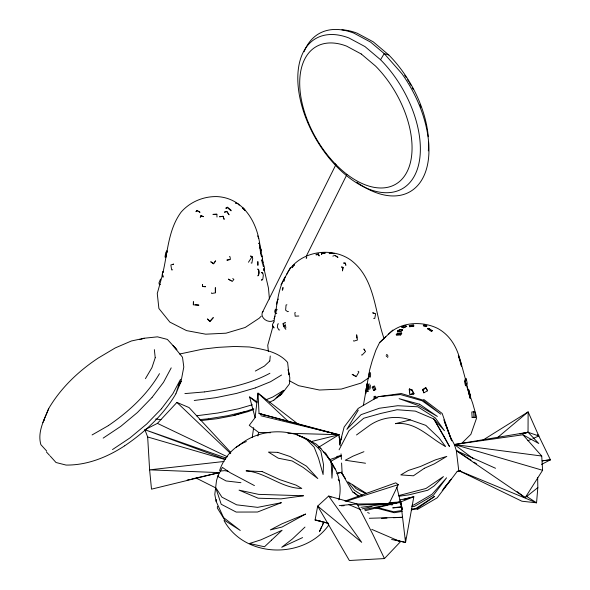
<?xml version="1.0" encoding="UTF-8"?>
<svg xmlns="http://www.w3.org/2000/svg" width="590" height="590" viewBox="0 0 590 590"><rect width="100%" height="100%" fill="white"/><g stroke="black" fill="none" stroke-linecap="round" stroke-linejoin="round"><path stroke-width="0.89" d="M443.827 419.822L450.332 436.873L454.374 444.528L522.939 434.778L538.766 443.488L528.035 432.256L528.124 411.894L482.355 440.465M215.321 292.227L215.357 287.647L215.468 292.846L211.663 293.466L211.515 292.846M217.408 506.309L217.363 508.086L225.181 520.705L240.278 530.469L223.544 517.57L216.08 501.264L214.797 494.442L216.515 480.57L218.042 475.577L222.393 467.413L230.078 472.656L254.438 485.607M288.2 369.753L289.823 377.733L289.535 383.802L281.666 394.098L273.871 400.131L283.768 390.322M217.002 217.054L216.847 214.141L212.931 214.406L216.832 214.354M369.325 373.949L369.465 372.548L369.06 374.584M365.859 393.619L366.154 391.657M537.652 477.539L537.822 487.62L536.553 502.813L521.877 501.22L458.74 470.584L457.162 471.499L437.234 497.776L417.204 509.553M284.159 280.486L284.137 281.194C282.566 280.184 285.752 277.071 284.505 279.181M269.792 360.962L270.25 356.006M373.846 399.651L374.156 396.517L375.292 396.2L377.231 398.021M216.08 501.264L216.279 499.457M270.5 432.758L258.627 432.418L249.275 425.346L255.094 417.654L258.007 393.124L297.854 423.922M338.867 499.841C342.112 486.573 338.985 472.487 330.636 461.712M252.21 437.632L253.648 427.647M368.78 386.221L369.134 383.758M366.847 384.083L366.493 386.413L367.282 389.201L368.337 389.194L368.691 386.863L367.902 384.083L366.847 384.083L367.636 386.863L367.282 389.201M260.743 252.358L260.684 251.281M260.065 249.091L260.699 253.715L261.097 250.057M276.629 304.093L277.123 301.217L278.325 299.056M273.642 322.642L273.723 322.147M274.291 318.836C277.499 304.661 277.566 289.012 285.553 276.437M391.583 539.452L405.551 542.453L413.833 496.736L399.6 500.084M363.344 405.581L369.76 369.495L372.231 360.733L375.852 350.239L379.577 342.606L385.786 336.728M162.995 272.3C167.744 251.908 168.275 229.444 181.196 212.017C190.135 201.854 203.535 196.271 217.002 196.588C244.385 197.96 258.391 224.2 260.308 248.803M423.325 325.805L424.122 324.935L426.784 325.776L426.703 326.226L425.995 326.646L423.325 325.805L424.122 324.935M425.995 326.646L426.784 325.776M275.759 311.904C275.611 315.62 273.295 309.551 276.223 309.175M257.926 436.003L258.627 432.418M282.898 289.107C281.541 293.54 283.038 284.682 283.148 288.326M332.819 256.126L335.068 255.352L337.959 257.38L335.725 256.119M339.641 444.366L344.147 427.027L358.16 408.45L378.19 396.679L401.193 393.5L422.897 400.094L440.811 414.195L422.145 400.787L400.522 394.562L378.19 396.679M173.187 345.792L176.875 349.774L167.376 339.412L157.456 336.838L144.1 338.247L131.4 340.983L115.249 347.93L98.228 358.056C78.455 371.154 60.844 387.925 48.749 408.464C44.176 419.903 37.207 432.013 40.88 444.668L46.684 451.048M171.218 367.865L163.519 382.298L152.109 397.336M273.082 325.953L267.742 345.29L268.384 351.522M162.656 274.099L157.265 293.525L158.894 308.489L169.861 322.111L186.514 330.606L205.667 334.183L226.029 333.188L245.189 327.472L259.209 318.217L261.274 316.129M366.744 387.003L365.321 393.692L365.557 393.353M427.669 328.814L428.775 328.298L432.168 330.865L431.157 331.108L427.669 328.814L428.687 328.578L432.168 330.865M431.157 331.108L432.264 330.584M155.222 357.747L151.947 367.607L145.435 378.662M386.553 356.567L386.148 355.6M464.514 381.339L465.348 378.92L466.277 378.905L467.243 383.286L466.41 385.698L465.481 385.72L464.514 381.339L465.444 381.317L466.277 378.905M274.033 318.866L274.969 316.188M163.312 272.27L163.563 271.592L162.788 271.511L162.154 274.888L162.626 276.917L163.401 277.005L163.083 275.648M409.253 389.4L409.445 388.913L412.122 389.953L413.951 393.56L413.76 394.046L409.696 394.592L409.253 389.4L411.931 390.433L413.76 394.046M411.931 390.433L412.122 389.953M341.853 437.109L340.26 441.143L340.452 442.928M43.579 420.832L48.749 408.464M160.561 279.041L158.968 282.868L159.226 284.203L160.414 284.682M321.609 526.634L319.433 531.708L324.109 522.01M322.339 524.938L323.423 522.401M219.569 470.591C223.898 457.67 233.456 446.475 246.355 441.556M357.887 505.077L389.127 503.654L398.272 484.648L395.757 482.827L344.951 501.072M258.147 275.56L258.796 273.443L258.752 270.781M262.299 312.626L335.88 164.676M306.387 256.008L346.854 174.64M339.095 449.801L348.97 430.722L363.757 418.229L380.579 413.494L397.085 409.733L415.279 411.105L433.864 418.981L444.447 430.685L435.309 417.934L417.831 406.79L397.726 405.714L379.348 408.25L361.102 414.637L346.861 429.373L358.292 410.079M341.485 438.79L340.26 441.143L339.029 436.792M42.878 422.477L44.582 419.291M286.563 274.66C297.478 251.731 330.407 245.706 350.63 259.976C375.336 278.384 374.584 312.235 384.12 338.719M281.01 284.764L290.531 267.373M178.91 385.27L181.049 381.45L183.8 366.995L182.502 357.245L173.128 345.725M179.714 383.773L181.049 381.45L175.931 393.7L180.54 379.326L172.833 393.751L161.431 408.796M380.55 59.73L364.959 46.573L348.97 37.989A86.664 50.039 60 0 0 305.738 117.661A86.664 50.039 60 0 0 405.677 186.477A86.664 50.039 60 0 0 380.55 59.73L384.208 53.587L388.788 54.973A86.664 50.039 60 0 1 428.274 136.725M166.977 250.617L165.716 252.704L164.986 257.041L165.864 257.329L166.594 252.992L167.435 251.598M522.939 434.778L541.723 456.033L542.594 470.289L525.203 497.68L456.372 450.679L454.374 444.528L528.035 432.256L538.825 435.981L550.418 459.817L541.517 464.433M274.409 320.916L272.447 324.581L272.499 325.805L274.003 327.981L273.826 327.273M159.484 373.662C147.028 394.909 128.546 411.879 108.331 425.619M248.471 262.226L252.159 256.635L251.17 256.244L250.47 256.067L252.159 256.635L252.712 258.509L251.842 263.147L251.141 262.963M175.879 393.818C163.423 415.058 144.941 432.035 124.719 445.775M396.244 334.692L397.343 333.151L401.532 332.967L401.775 333.416L400.676 334.958L396.487 335.15L396.244 334.692L400.433 334.501L401.532 332.967M214.023 262.926L215.652 260.832L213.558 263.877L210.733 261.754L213.484 263.627M442.235 490.57L451.247 479.205L443.909 488.232M293.37 266.09L292.249 267.705C291.615 265.957 296.416 263.516 293.746 265.67M236.229 447.574L237.387 446.202M281.57 375.011L270.544 381.723L255.33 387.925M261.997 279.601L261.304 280.11L262.196 280.007L262.838 279.011L263.31 275.279L262.742 272.919L261.547 272.366L262.476 273.517M328.814 524.997C304.167 559.652 244.798 558.376 224.03 520.572M224.082 461.469L149.617 469.847L219.325 472.634L151.505 489.162L149.617 469.847L147.662 436.969L144.889 429.734L157.427 423.369L176.926 402.417L189.058 407.565L230.734 452.434M238.331 446.047C261.193 425.855 301.143 426.762 320.82 451.099L323.49 464.463L323.099 474.537L318.585 458.408L314.19 447.227L306.734 439.579L296.866 434.542M389.127 503.654L357.171 504.007L328.652 496.065L317.678 506.102L349.361 560.5L384.444 558.568L400.477 541.716L371.752 529.363M151.999 397.483L137.411 412.521L120.758 426.378L103.169 438.112M161.313 408.944L146.733 423.981L130.08 437.839L112.491 449.573M269.778 361.006L264.438 366.066L255.323 371.066M388.257 334.427C400.868 321.72 422.285 320.768 437.824 328.497C452.043 336.322 458.791 350.984 461.491 366.324L458.334 355.482L460.761 361.935L465.318 378.706M304.986 527.077L292.33 539.024L281.732 547.269L302.589 537.593M461.704 443.348L470.879 434.336L476.499 418.325L476.632 417.226L472.708 403.398L470.068 395.875M379.577 342.606L392.874 330.046M372.238 387.232L374.51 385.949L375.786 389.23L374.783 390.123L373.654 390.388L372.238 387.232L373.367 386.966M373.654 390.388L375.786 389.23M368.964 388.117L369.17 386.649M497.916 437.271L528.124 411.894L538.825 435.981L532.932 438.547M537.822 487.62L525.203 497.68L517.172 491.654M220.468 471.026L224.51 470.665L227.91 471.181M356.507 434.955L369.399 425.552A45.43 44.412 15.4 0 1 410.279 419.896L425.825 425.368L439.085 437.994L445.413 446.394C428.834 437.478 416.127 421.363 395.374 423.657L410.279 419.896M397.594 331.019L399.755 329.449L402.446 329.869L402.601 330.23L400.44 331.801L397.594 331.019L400.286 331.44L402.446 329.869M397.749 331.388L399.909 329.817L402.601 330.23M340.15 445.664L338.992 434.719L338.535 435.051L335.887 434.329M368.278 378.116L361.073 383.08L341.315 389.068L319.463 390.027L298.577 385.69L289.196 380.653M277.138 397.026L281.666 394.098L278.532 395.993M295.384 312.471L294.816 312.833L295.162 316.181L298.806 316.004M318.696 447.257L338.992 434.719L259.032 413.45L258.007 393.124L288.245 421.422M283.716 390.381L272.75 397.033L265.987 399.791M422.713 389.437L425.722 387.623L427.558 390.787L423.841 392.815L422.713 389.437L423.841 392.815M422.897 389.894L425.906 388.08L425.722 387.623M92.099 434.933L108.177 425.737M124.564 445.885C107.129 457.265 87.15 465.318 66.058 465.068L56.006 462.508L50.187 456.033M330.71 461.314L341.219 455.694L341.027 453.865M269.918 373.271C249.725 384.134 226.921 388.699 204.42 391.915M269.711 402.159L273.79 400.19M527.88 440.745L531.243 439.277M172.464 264.593L173.622 264.099L170.864 264.947L171.646 269.896L172.664 269.792M363.919 451.697L353.086 456.114L345.275 460.244L365.512 463.239M401.871 326.926L405.197 325.636L406.665 326.344L403.42 327.937L401.871 326.926L403.339 327.642L406.665 326.344M401.952 327.221L403.612 326.58M253.759 409.453L247.955 411.643L233.279 415.618M257.837 275.906L258.663 275.021L259.106 272.543L258.818 270.058L257.734 269.003L258.575 270.05M524.569 433.458L528.035 432.256L519.989 433.945M329.891 459.566L341.219 455.694L341.411 459.359M253.737 408.723L233.131 415.662L216.936 418.73L200.63 420.626M139.918 339.641L144.1 338.247M345.998 501.33L398.272 484.648M257.66 235.875L258.737 238.39M229.075 259.379L226.796 260.05L227.349 260.33L230.395 259.445L230.019 256.79L229.466 256.502M255.182 387.984L236.472 393.434L215.689 397.697L194.243 400.485M252.284 404.777L238.677 408.745L217.887 413.007L196.448 415.788M336.772 473.696L342.067 472.177L341.595 463.017M404.047 499.354L413.833 496.736L400.728 501.943L365.033 510.726M467.973 390.071L468.755 389.872L470.363 395.942L469.581 396.148L468.172 390.772M468.394 391.915L469.175 391.708L468.755 389.872M468.777 392.866L469.559 392.667M469.168 394.371L469.942 394.172M523.588 433.385L528.035 432.256M179.611 354.03L202.702 349.147L218.064 347.363L234.643 346.47L249.378 346.979C262.897 349.28 278.133 351.485 287.618 362.422L288.982 374.761L288.156 369.709M311.277 441.563L338.992 434.719L260.891 415.744M367.872 388.264L368.057 391.384L366.257 391.576L366.22 388.426L367.518 388.264M366.257 391.576L368.057 391.384M398.788 495.563L425.958 488.491L443.437 476.58L434.203 485.88L427.772 490.246L408.877 494.87L399.091 496.22M245.772 411.4L227.548 415.758L208.292 418.834M362.231 508.89L372.017 506.581M187.17 480.076L189.847 479.456M191.632 479.036L219.325 472.634M285.855 329.353L284.292 327.509M364.664 509.539L400.728 501.943L402.395 509.893L396.827 487.193M286.91 304.794L286.069 304.971L285.612 310.185L287.603 311.653L288.451 311.476M278.524 323.844L277.824 323.991L277.315 327.303L279.004 330.053L279.704 329.913M285 322.811L285.42 322.723L282.942 323.497L283.687 326.794L285.361 324.655L285.87 327.885M386.406 504.878L400.728 501.943L405.551 542.453L394.909 539.806M337.524 472.974L342.067 472.177M336.698 456.476L341.219 455.694M402.262 511.382L394.201 512.732L375.188 507.747M411.223 509.878L416.599 508.971L434.668 496.36L416.002 508.396L411.532 509.067M260.846 255.094L261.879 254.932L262.321 257.284L262.55 259.858L261.525 260.028M262.403 259.032L263.177 262.882L262.203 263.044M401.702 510.557L393.655 511.773L376.87 507.371M409.305 325.533L413.266 324.95L413.767 325.82L409.851 326.772L409.305 325.533L409.851 326.772M409.807 326.41L413.767 325.82M401.488 506.663L392.711 507.879L401.812 507.245M412.026 505.21L413.782 504.966L432.131 494.184L446.586 477.797L433.399 495.268L414.549 506.353L411.82 506.545M360.933 507.334L400.728 501.943L388.84 502.687M410.699 393.995L413.951 393.56M457.162 471.499L459.905 471.159M542.195 460.842L550.418 459.817L542.254 460.775M495.534 468.276L456.372 450.679L458.74 470.584L460.554 470.37M339.265 505.556L357.171 504.007L372.71 534.075L384.444 558.568M184.899 393.589L204.229 391.944M199.317 419.615L208.1 418.863M473.682 411.805L471.801 411.968L472.111 417.41L475.363 417.462L475.061 412.071L473.682 411.805L473.984 417.255L475.363 417.462M472.111 417.41L473.984 417.255M381.501 518.322L386.981 518.057M393.368 517.74L402.491 517.29L369.355 518.278M400.101 333.498L397.586 333.608L397.343 333.151M341.344 505.829L344.095 505.704M367.636 386.863L368.691 386.863M366.22 388.426L367.216 388.426M324.382 253.405L322.14 253.361L321.506 254.548L322.125 252.94L325.12 252.999L325.134 253.427M395.897 502.695L400.499 502.791M287.854 433.259L338.992 434.719M277.322 309.743L276.481 309.684L275.899 310.738L275.913 313.452L276.754 313.519M373.669 318.364L374.753 318.467L375.646 313.644L372.651 312.825L374.562 313.541M155.613 419.07L160.996 419.601M195.29 304.772L198.896 305.141L193.277 304.838L193.409 301.674L193.483 304.588M240.912 482.679L226.066 480.946L218.248 476.683L218.042 475.577M473.364 458.777L454.374 444.528L541.723 456.033M388.685 504.362L392.321 504.952M320.414 520.948L315.082 519.989L317.678 506.102L361.7 542.335L328.652 496.065L331.189 497.141M345.194 263.354L343.572 263.052L345.371 262.985L345.851 265.323L345.416 264.01M243.102 208.41L243.729 208.926M328.387 523.293L315.082 519.989L328.423 523.389M329.699 432.647L259.032 413.45L265.08 415.515M331.469 433.126L334.117 433.849M147.662 436.969L225.129 459.573M454.374 444.528L542.594 470.289M425.368 325.805L426.703 326.226M423.406 325.356L426.076 326.196M226.014 458.032L144.889 429.734L225.21 459.263M236.007 203.27L235.594 203.107L237.822 203.697L239.208 205.15M361.456 354.892L362.046 355.136L365.557 351.5L363.875 348.956L364.605 350.49M458.74 470.584L536.553 502.813L526.531 496.301M348.992 504.679L360.866 509.694M367.644 512.57L369.34 513.285M365.925 493.609L355.999 488.616L352.857 485.069M157.427 423.369L227.497 456.844M406.746 326.639L405.197 325.636M196.087 478.033L215.645 487.849M355.335 375.955L352.142 374.34L356.183 376.715L358.897 372.002L358.049 371.25M305.701 438.643L316.299 444.159L320.945 448.621L331.138 461.579L331.956 478.202L332.863 464.809L325.599 453.076L323.327 451.645M231.073 280.619L228.367 279.129L232.224 281.452L233.883 279.409L232.733 278.576M366.633 493.542L347.842 481.809L354.494 490.378L362.253 495.312M318.711 447.235L320.945 448.621M456.372 450.679L471.019 460.207M474.102 462.206L476.418 463.711M427.765 328.534L431.246 330.828M255.094 417.654L249.585 396.959L257.233 402.011M423.657 399.393L442.175 413.465L451.726 440.833L444.418 421.452M359.192 496.574L353.366 492.141L358.307 496.101M356.862 182.163L358.285 183.254A91.199 52.658 60 0 0 424.874 173.659A91.199 52.658 60 0 0 401.93 73.706L384.208 53.587L370.66 42.148L353.838 33.114A91.199 52.658 60 0 0 304.071 51.743M249.585 396.959L256.746 402.756M388.788 54.973L373.205 41.816L357.216 33.232A86.664 50.039 60 0 0 341.92 29.795M374.156 396.517L376.096 398.331M242.859 208.462C241.612 205.718 246.886 211.758 244.666 210.372M176.926 402.417L230.719 453.658M243.213 208.808L243.596 209.207M353.432 340.703L353.853 341.138L357.415 340.046L356.655 334.803L356.884 338.011M46.433 451.992L49.56 455.362M260.529 248.899L261.186 250.558M537.601 434.631L538.825 435.981M353.218 492.768L341.47 472.656L343.144 474.81M341.47 472.656L345.504 478.623M335.091 163.74L336.101 165.244M331.189 462.862L332.111 464.323M333.033 465.783L335.334 469.434M425.906 388.08L427.558 390.787M327.354 456.306L329.235 459.396M413.811 326.181L413.266 324.95M338.232 479.309L339.088 480.88M400.433 334.501L400.676 334.958M373.382 386.214L374.657 389.496M261.075 254.32L261.842 256.333M369.097 376.405L369.502 374.613M466.845 386.679L468.018 390.027M469.478 395.883L470.208 398.398L466.506 383.493M469.411 392.557L470.363 395.942M259.821 247.874C259.394 246.613 261.392 248.98 261.082 249.791M258.553 243.559C259.401 240.595 260.699 249.341 259.305 248.117M264.143 269.423L268.465 288.097L269.431 299.056M283.362 323.409L284.107 326.705M465.444 381.317L466.41 385.698M260.64 250.595L261.805 256.871M262.307 259.563L263.472 265.832M263.332 266.687C261.916 259.585 266.164 269.659 263.848 270.589L263.597 268.369M261.812 260.33L262.071 262.137M154.351 349.634L155.214 357.673M409.445 388.913L409.74 392.38M366.877 388.264L367.054 391.384M405.492 537.933L405.551 542.453M298.923 435.84A47.886 27.133 -8.8 0 1 311.513 441.873M428.576 142.205A86.664 50.039 60 0 1 428.318 150.863M404.681 75.232A79.444 45.865 60 0 1 406.185 77.474M407.646 79.761A79.444 45.865 60 0 1 408.604 81.309M409.541 82.866A79.444 45.865 60 0 1 410.906 85.226M412.211 87.6A79.444 45.865 60 0 1 413.059 89.193M419.94 104.703A79.444 45.865 60 0 1 420.825 107.174M274.549 319.699A7.139 5.517 26.4 0 1 265.072 319.714A7.139 5.517 26.4 0 1 263.074 311.409M386.384 354.642A2.198 1.527 -73.1 0 1 387.623 357.562M370.284 384.997A3.275 0.679 89.9 0 1 369.488 389.171M370.483 372.615A2.95 0.642 -89.7 0 1 370.395 376.494A2.95 0.642 -89.7 0 1 369.547 376.693M257.845 261.709L257.889 265.205L257.845 261.709M329.242 253.656L330.688 253.169L334.102 253.715L330.725 252.852L329.242 253.656M342.923 267.528L342.473 270.928L343.033 267.322L341.44 266.982L342.923 267.528M219.679 216.744L223.035 216.39L224.141 219.384L223.094 216.206L219.679 216.744M224.539 212.12L226.759 211.589L229.06 214.797L226.885 211.323L224.539 212.12M226.118 207.982L225.904 208.388L227.224 207.532L231.044 210.814L231.258 210.409L227.438 207.127L226.118 207.982M200.976 215.638L200.253 217.29L201.094 215.933L203.513 216.648L200.976 215.638M306.225 257.948C305.679 258.641 307.737 257.174 306.284 257.896M202.547 284.432L202.488 286.541L205.534 286.711L202.599 286.408L202.547 284.432M213.204 317.715L209.87 321.218L207.466 318.851L207.562 319.256L209.966 321.624L213.204 317.715M271.518 540.138L264.512 546.768L249.459 543.508L260.979 539.828L282.094 530.255L271.518 540.138M196.942 210.409L195.961 211.663L197.053 210.63L200.01 212.297L196.942 210.409M424.343 468.29L413.391 475.798L400.794 474.898L408.391 470.437L420.397 466.513L435.346 459.898L446.792 456.387L434.306 463.88L424.343 468.29M305.517 514.104L282.02 527.04L270.331 529.909L281.954 523.824L305.517 514.104M281.246 502.739L257.55 512.017L236.177 512.068L221.198 504.258L215.66 487.502L221.943 497.156L236.671 504.834L257.631 507.356L281.246 502.739M318.371 253.892L316.041 254.364L316.137 254.939L318.467 254.46L319.168 255.957L318.371 253.892M303.349 495.777L281.039 498.875L258.132 498.203L239.039 490.135L258.538 494.361L303.349 495.777M277.691 452.368L268.45 452.102L278.281 458.201L292.146 460.96L303.054 467.369L317.804 478.549L306.498 466.166L290.132 456.549L277.691 452.368M262.203 471.594L246.052 470.85C266.097 472.384 281.356 488.35 301.8 488.439L296.04 485.12L279.925 479.692L262.203 471.594M419.586 404.224L399.113 398.663L418.627 405.625L437.374 416.429L419.586 404.224M361.272 54.007L346.618 46.138A79.444 45.865 60 0 0 306.984 119.165A79.444 45.865 60 0 0 398.597 182.258A79.444 45.865 60 0 0 375.557 66.065L361.272 54.007M444.034 436.401L433.864 418.981L449.447 446.438L444.034 436.401"/></g></svg>
